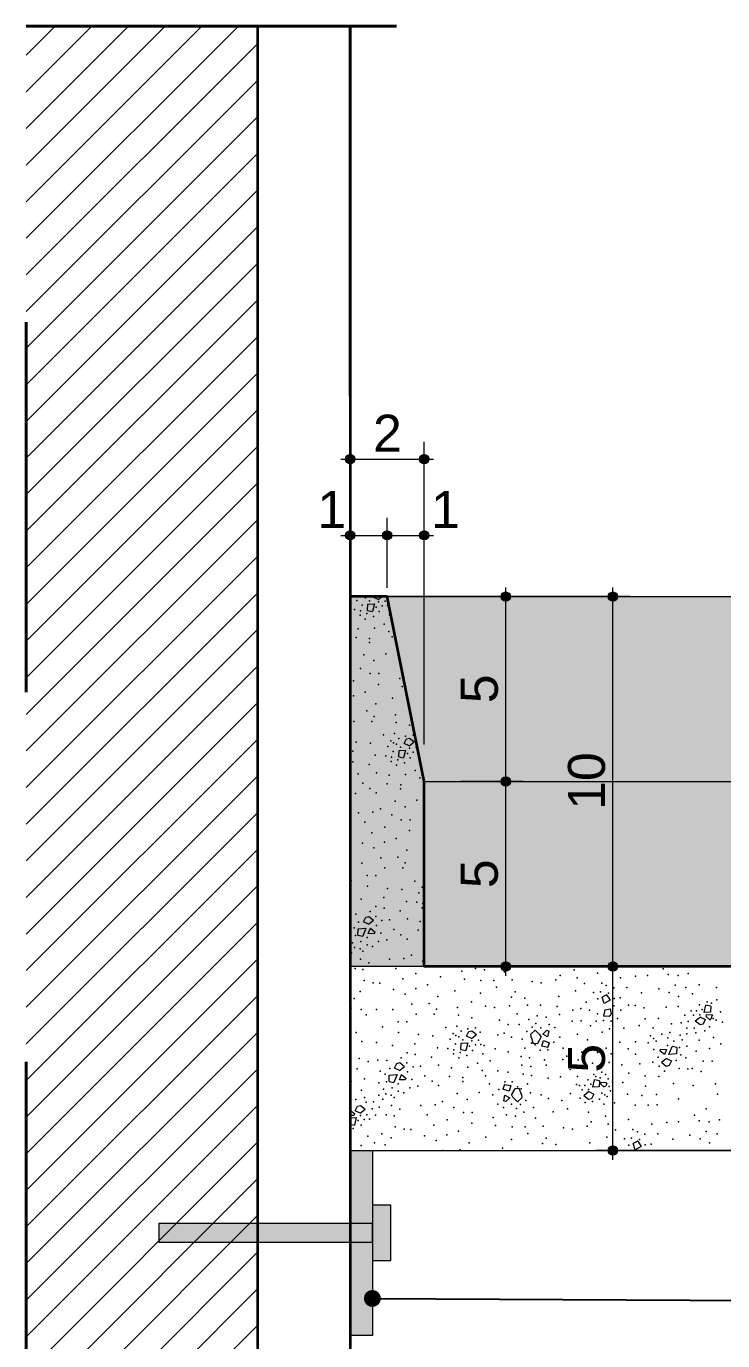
# Model space of a CAD drawing. Header units: metres. Extents: x -1.1 to 45.1, y -1 to 1.8.
# Drawn here: x -1.0659 to -0.8778, y -0.8096 to -0.4542 of the extents above; entities that cross this region are included whole.
import ezdxf

# ---------------------------------------------------------------- set-up
doc = ezdxf.new("R2010")
doc.units = ezdxf.units.M
doc.header["$MEASUREMENT"] = 0
doc.linetypes.add('Double Dashed', pattern=[0.0325, 0.02, -0.005, 0.0025, -0.005])
for name, color, linetype, lineweight, true_color in [('0_Caneta_No__25', 7, 'Continuous', 13, 0x982312), ('ARCOS-LINHAS.ARQ_Caneta_No__18', 7, 'Continuous', 0, 0xdfdfdf), ('ARCOS-LINHAS.ARQ_Caneta_No__24', 7, 'Continuous', 40, 0x851f10), ('LOUCAS-METAIS.ARQ_Caneta_No__97', 7, 'Continuous', 5, 0x6b6b6b)]:
    doc.layers.add(name, color=color, linetype=linetype, lineweight=lineweight, true_color=true_color)
for name, color, linetype, lineweight in [('ARCOS-LINHAS.ARQ_Caneta_No__1', 7, 'Continuous', 35), ('ARCOS-LINHAS.ARQ_Caneta_No__241', 7, 'Continuous', 13), ('ARCOS-LINHAS.ARQ_Caneta_No__6', 7, 'Continuous', 13), ('ARCOS-LINHAS.ARQ_Caneta_No__91', 255, 'Continuous', 0), ('ARCOS-LINHAS.ARQ_Caneta_No__98', 7, 'Continuous', 0), ('LOUCAS-METAIS.ARQ_Caneta_No__1', 7, 'Continuous', 35), ('LOUCAS-METAIS.ARQ_Caneta_No__241', 7, 'Continuous', 13)]:
    doc.layers.add(name, color=color, linetype=linetype, lineweight=lineweight)
doc.styles.add('GENERATED_STYLE_1', font='arial.ttf')
doc.dimstyles.new('GENERATED_STYLE__1', dxfattribs={"dimtxt": 0.01, "dimasz": 0.00475, "dimexe": 0.18, "dimexo": 0.01, "dimgap": 0, "dimtad": 1, "dimtih": 1, "dimtoh": 1, "dimzin": 0, "dimdsep": 46, "dimtxsty": 'GENERATED_STYLE_1', "dimblk": 'ARROWHEAD_11', "dimblk1": 'ARROWHEAD_11', "dimblk2": 'ARROWHEAD_11', "dimcen": 0.09, "dimclrd": 256, "dimclre": 256, "dimclrt": 256, "dimadec": 0, "dimazin": 0, "dimtfac": 1, "dimtdec": 4, "dimtmove": 2, "dimatfit": 3, "dimfxl": 0, "dimtolj": 1, "dimtzin": 0, "dimarcsym": 0})
doc.dimstyles.new('GENERATED_STYLE__10', dxfattribs={"dimtxt": 0.18, "dimasz": 0.00912, "dimexe": 0.18, "dimexo": 0.0625, "dimgap": 0, "dimtad": 0, "dimtih": 1, "dimtoh": 1, "dimdec": 4, "dimzin": 0, "dimdsep": 46, "dimcen": 0.09, "dimadec": 0, "dimazin": 0, "dimtfac": 1, "dimtdec": 4, "dimtmove": 0, "dimatfit": 3, "dimldrblk": 'ARROWHEAD_11', "dimfxl": 0, "dimtolj": 1, "dimtzin": 0, "dimarcsym": 0})
doc.dimstyles.new('GENERATED_STYLE__7', dxfattribs={"dimtxt": 0.01, "dimasz": 0.00475, "dimexe": 0.18, "dimexo": 0.01, "dimgap": 0, "dimtad": 1, "dimzin": 0, "dimdsep": 46, "dimtxsty": 'GENERATED_STYLE_1', "dimblk": 'ARROWHEAD_11', "dimblk1": 'ARROWHEAD_11', "dimblk2": 'ARROWHEAD_11', "dimcen": 0.09, "dimclrd": 256, "dimclre": 256, "dimclrt": 256, "dimadec": 0, "dimazin": 0, "dimtfac": 1, "dimtdec": 4, "dimtmove": 0, "dimatfit": 3, "dimfxl": 0, "dimtolj": 1, "dimtzin": 0, "dimarcsym": 0})
doc.dimstyles.new('GENERATED_STYLE__8', dxfattribs={"dimtxt": 0.01, "dimasz": 0.00475, "dimexe": 0.18, "dimexo": 0.002329, "dimgap": 0, "dimtad": 1, "dimtih": 1, "dimtoh": 1, "dimzin": 0, "dimdsep": 46, "dimtxsty": 'GENERATED_STYLE_1', "dimblk": 'ARROWHEAD_11', "dimblk1": 'ARROWHEAD_11', "dimblk2": 'ARROWHEAD_11', "dimcen": 0.09, "dimclrd": 256, "dimclre": 256, "dimclrt": 256, "dimadec": 0, "dimazin": 0, "dimtfac": 1, "dimtdec": 4, "dimtmove": 0, "dimatfit": 3, "dimfxl": 0, "dimtolj": 1, "dimtzin": 0, "dimarcsym": 0})
doc.dimstyles.new('GENERATED_STYLE__9', dxfattribs={"dimtxt": 0.01, "dimasz": 0.00475, "dimexe": 0.18, "dimexo": 0.01, "dimgap": 0, "dimtad": 1, "dimtih": 1, "dimtoh": 1, "dimzin": 0, "dimdsep": 46, "dimtxsty": 'GENERATED_STYLE_1', "dimblk": 'ARROWHEAD_11', "dimblk1": 'ARROWHEAD_11', "dimblk2": 'ARROWHEAD_11', "dimcen": 0.09, "dimclrd": 256, "dimclre": 256, "dimclrt": 256, "dimadec": 0, "dimazin": 0, "dimtfac": 1, "dimtdec": 4, "dimtmove": 0, "dimatfit": 3, "dimfxl": 0, "dimtolj": 1, "dimtzin": 0, "dimarcsym": 0})

# ---------------------------------------------------------------- blocks, each defined once
blk = doc.blocks.new('*D3')
at = {"layer": '0_Caneta_No__25', "linetype": 'Continuous', "lineweight": 13, "true_color": 0x982312}
for points in [[(-0.96969, -0.59187), (-0.9696, -0.59235), (-0.96933, -0.59275), (-0.96892, -0.59303), (-0.96844, -0.59312), (-0.96796, -0.59303), (-0.96756, -0.59275), (-0.96729, -0.59235), (-0.96719, -0.59187), (-0.96729, -0.59139), (-0.96756, -0.59099), (-0.96796, -0.59072), (-0.96844, -0.59062), (-0.96892, -0.59072), (-0.96933, -0.59099), (-0.9696, -0.59139)], [(-0.95969, -0.59187), (-0.9596, -0.59235), (-0.95933, -0.59275), (-0.95892, -0.59303), (-0.95844, -0.59312), (-0.95796, -0.59303), (-0.95756, -0.59275), (-0.95729, -0.59235), (-0.95719, -0.59187), (-0.95729, -0.59139), (-0.95756, -0.59099), (-0.95796, -0.59072), (-0.95844, -0.59062), (-0.95892, -0.59072), (-0.95933, -0.59099), (-0.9596, -0.59139)]]:
    blk.add_hatch(color=24, dxfattribs=at).paths.add_polyline_path(points)
at = {"layer": '0_Caneta_No__25', "color": 24, "linetype": 'Continuous', "lineweight": 13, "true_color": 0x982312}
for p, q in [((-0.96844, -0.59062), (-0.96844, -0.58718)), ((-0.95844, -0.59062), (-0.95844, -0.58718)), ((-0.97094, -0.59187), (-0.96969, -0.59187)), ((-0.96844, -0.59843), (-0.96844, -0.59312)), ((-0.96719, -0.59187), (-0.95969, -0.59187)), ((-0.95844, -0.64843), (-0.95844, -0.59312)), ((-0.95719, -0.59187), (-0.95594, -0.59187))]:
    blk.add_line(p, q, dxfattribs=at)
for centre in [(-0.96844, -0.59187), (-0.95844, -0.59187)]:
    blk.add_circle(centre, 0.00125, dxfattribs=at)
at = {"layer": '0_Caneta_No__25', "color": 24, "lineweight": 13, "true_color": 0x982312, "insert": (-0.95659, -0.58987), "char_height": 0.01, "attachment_point": 7, "style": 'GENERATED_STYLE_1'}
blk.add_mtext('\\A1;{\\pql;\\fArial|b0|i0|c0|p0;\\W1.000000;1}', dxfattribs=at)
blk = doc.blocks.new('ARROWHEAD_11')
at = {"color": 0, "linetype": 'Continuous', "lineweight": 0}
blk.add_line((0, 0), (-1, 0), dxfattribs=at)
at = {"color": 0, "linetype": 'Continuous', "lineweight": 0, "const_width": 0.25, "flags": 128}
blk.add_lwpolyline([(-0.125, 0, 1), (0.125, 0, 1)], format="xyb", close=True, dxfattribs=at)
blk = doc.blocks.new('*X15')
at = {"layer": 'LOUCAS-METAIS.ARQ_Caneta_No__97', "color": 251, "linetype": 'Continuous', "lineweight": 5, "true_color": 0x6b6b6b}
for p, q in [((-0.97372, -0.61219), (-0.97365, -0.61052)), ((-0.97365, -0.61052), (-0.97191, -0.61041)), ((-0.97191, -0.61041), (-0.97242, -0.61247)), ((-0.97224, -0.60859), (-0.97216, -0.60843)), ((-0.9709, -0.60923), (-0.97224, -0.60859)), ((-0.9709, -0.60923), (-0.96992, -0.60843)), ((-0.97372, -0.61219), (-0.97242, -0.61247)), ((-0.96321, -0.64688), (-0.9624, -0.64667)), ((-0.9624, -0.64667), (-0.96113, -0.64768)), ((-0.96531, -0.65175), (-0.96524, -0.65008)), ((-0.96524, -0.65008), (-0.9635, -0.64997)), ((-0.9635, -0.64997), (-0.96401, -0.65203)), ((-0.96383, -0.64815), (-0.96321, -0.64688)), ((-0.96249, -0.64879), (-0.96383, -0.64815)), ((-0.96249, -0.64879), (-0.96113, -0.64768)), ((-0.96531, -0.65175), (-0.96401, -0.65203)), ((-0.97486, -0.69635), (-0.97425, -0.69508)), ((-0.97353, -0.69699), (-0.97486, -0.69635)), ((-0.97425, -0.69508), (-0.97343, -0.69488)), ((-0.97353, -0.69699), (-0.97217, -0.69588)), ((-0.97343, -0.69488), (-0.97217, -0.69588)), ((-0.97634, -0.69995), (-0.97628, -0.69828)), ((-0.97634, -0.69995), (-0.97505, -0.70023)), ((-0.97628, -0.69828), (-0.97419, -0.6981)), ((-0.97419, -0.6981), (-0.97505, -0.70023)), ((-0.97354, -0.69948), (-0.97297, -0.69808)), ((-0.97195, -0.69956), (-0.97354, -0.69948)), ((-0.97297, -0.69808), (-0.97181, -0.69903)), ((-0.97181, -0.69903), (-0.97195, -0.69956)), ((-0.90917, -0.71613), (-0.91037, -0.71668)), ((-0.90983, -0.71847), (-0.91037, -0.71668)), ((-0.90821, -0.7175), (-0.90983, -0.71847)), ((-0.90917, -0.71613), (-0.90821, -0.7175)), ((-0.90963, -0.72019), (-0.91004, -0.7219)), ((-0.90963, -0.72019), (-0.90818, -0.71989)), ((-0.9079, -0.72127), (-0.90843, -0.72193)), ((-0.90818, -0.71989), (-0.9079, -0.72127)), ((-0.88282, -0.72091), (-0.88231, -0.71885)), ((-0.88107, -0.7208), (-0.88282, -0.72091)), ((-0.88101, -0.71913), (-0.88231, -0.71885)), ((-0.88101, -0.71913), (-0.88107, -0.7208)), ((-0.90843, -0.72193), (-0.91004, -0.7219)), ((-0.88383, -0.72209), (-0.88519, -0.7232)), ((-0.88392, -0.7242), (-0.88519, -0.7232)), ((-0.88311, -0.724), (-0.88392, -0.7242)), ((-0.88383, -0.72209), (-0.88249, -0.72273)), ((-0.88249, -0.72273), (-0.88311, -0.724)), ((-0.8823, -0.72197), (-0.88217, -0.72144)), ((-0.88114, -0.72292), (-0.8823, -0.72197)), ((-0.88217, -0.72144), (-0.88058, -0.72151)), ((-0.88058, -0.72151), (-0.88114, -0.72292)), ((-0.94701, -0.72726), (-0.9464, -0.72599)), ((-0.94568, -0.7279), (-0.94701, -0.72726)), ((-0.9464, -0.72599), (-0.94558, -0.72579)), ((-0.94568, -0.7279), (-0.94432, -0.72679)), ((-0.94558, -0.72579), (-0.94432, -0.72679)), ((-0.92965, -0.72672), (-0.92848, -0.7256)), ((-0.92955, -0.72756), (-0.92965, -0.72672)), ((-0.92955, -0.72756), (-0.92896, -0.72923)), ((-0.92848, -0.7256), (-0.92727, -0.72686)), ((-0.92776, -0.72916), (-0.92684, -0.72757)), ((-0.92727, -0.72686), (-0.92684, -0.72757)), ((-0.92665, -0.73), (-0.92624, -0.72847)), ((-0.92641, -0.7267), (-0.92531, -0.72568)), ((-0.9251, -0.72745), (-0.92641, -0.7267)), ((-0.92624, -0.72847), (-0.92456, -0.72904)), ((-0.92531, -0.72568), (-0.92481, -0.72588)), ((-0.92481, -0.72588), (-0.9251, -0.72745)), ((-0.9485, -0.73086), (-0.94843, -0.72919)), ((-0.9485, -0.73086), (-0.9472, -0.73114)), ((-0.94843, -0.72919), (-0.94669, -0.72908)), ((-0.94669, -0.72908), (-0.9472, -0.73114)), ((-0.92896, -0.72923), (-0.92776, -0.72916)), ((-0.92501, -0.73029), (-0.92665, -0.73)), ((-0.92501, -0.73029), (-0.92456, -0.72904)), ((-0.89472, -0.73128), (-0.89459, -0.73075)), ((-0.89356, -0.73223), (-0.89472, -0.73128)), ((-0.89459, -0.73075), (-0.893, -0.73083)), ((-0.893, -0.73083), (-0.89356, -0.73223)), ((-0.89235, -0.73221), (-0.89149, -0.73008)), ((-0.89026, -0.73203), (-0.89235, -0.73221)), ((-0.89019, -0.73036), (-0.89149, -0.73008)), ((-0.89019, -0.73036), (-0.89026, -0.73203)), ((-0.96646, -0.73591), (-0.96584, -0.73464)), ((-0.96584, -0.73464), (-0.96502, -0.73443)), ((-0.96512, -0.73655), (-0.96376, -0.73543)), ((-0.96502, -0.73443), (-0.96376, -0.73543)), ((-0.89301, -0.73332), (-0.89437, -0.73443)), ((-0.8931, -0.73543), (-0.89437, -0.73443)), ((-0.89229, -0.73523), (-0.8931, -0.73543)), ((-0.89301, -0.73332), (-0.89167, -0.73396)), ((-0.89167, -0.73396), (-0.89229, -0.73523)), ((-0.96794, -0.7395), (-0.96787, -0.73784)), ((-0.96787, -0.73784), (-0.96578, -0.73765)), ((-0.96578, -0.73765), (-0.96664, -0.73979)), ((-0.96512, -0.73655), (-0.96646, -0.73591)), ((-0.96513, -0.73904), (-0.96456, -0.73763)), ((-0.96354, -0.73911), (-0.96513, -0.73904)), ((-0.96456, -0.73763), (-0.9634, -0.73859)), ((-0.9634, -0.73859), (-0.96354, -0.73911)), ((-0.91291, -0.74109), (-0.9124, -0.73903)), ((-0.9111, -0.73932), (-0.9124, -0.73903)), ((-0.96794, -0.7395), (-0.96664, -0.73979)), ((-0.93671, -0.74034), (-0.93717, -0.74159)), ((-0.93548, -0.74216), (-0.93717, -0.74159)), ((-0.93671, -0.74034), (-0.93507, -0.74063)), ((-0.93507, -0.74063), (-0.93548, -0.74216)), ((-0.93397, -0.74147), (-0.93489, -0.74306)), ((-0.93277, -0.7414), (-0.93397, -0.74147)), ((-0.93217, -0.74307), (-0.93277, -0.7414)), ((-0.91392, -0.74227), (-0.91528, -0.74339)), ((-0.91392, -0.74227), (-0.91259, -0.74291)), ((-0.91117, -0.74098), (-0.91291, -0.74109)), ((-0.9111, -0.73932), (-0.91117, -0.74098)), ((-0.91073, -0.74025), (-0.9106, -0.73973)), ((-0.90992, -0.74092), (-0.91073, -0.74025)), ((-0.9106, -0.73973), (-0.90934, -0.73978)), ((-0.90992, -0.74092), (-0.90938, -0.74071)), ((-0.90913, -0.7401), (-0.90938, -0.74071)), ((-0.90913, -0.7401), (-0.90934, -0.73978)), ((-0.97711, -0.74745), (-0.97649, -0.74618)), ((-0.97649, -0.74618), (-0.97568, -0.74597)), ((-0.97568, -0.74597), (-0.97441, -0.74697)), ((-0.93692, -0.74475), (-0.93663, -0.74318)), ((-0.93641, -0.74495), (-0.93692, -0.74475)), ((-0.93663, -0.74318), (-0.93531, -0.74393)), ((-0.93531, -0.74393), (-0.93641, -0.74495)), ((-0.93446, -0.74377), (-0.93489, -0.74306)), ((-0.93324, -0.74503), (-0.93446, -0.74377)), ((-0.93208, -0.74391), (-0.93324, -0.74503)), ((-0.93217, -0.74307), (-0.93208, -0.74391)), ((-0.91402, -0.74439), (-0.91528, -0.74339)), ((-0.9132, -0.74419), (-0.91402, -0.74439)), ((-0.91259, -0.74291), (-0.9132, -0.74419)), ((-0.97844, -0.74727), (-0.9773, -0.74821)), ((-0.97743, -0.74874), (-0.97844, -0.74869)), ((-0.97844, -0.74937), (-0.97679, -0.74927)), ((-0.9773, -0.74821), (-0.97743, -0.74874)), ((-0.97679, -0.74927), (-0.97729, -0.75133)), ((-0.97577, -0.74809), (-0.97711, -0.74745)), ((-0.97577, -0.74809), (-0.97441, -0.74697)), ((-0.97844, -0.75108), (-0.97729, -0.75133)), ((-0.90076, -0.75568), (-0.90197, -0.75624)), ((-0.90142, -0.75802), (-0.90197, -0.75624)), ((-0.90076, -0.75568), (-0.89981, -0.75705)), ((-0.89981, -0.75705), (-0.90142, -0.75802))]:
    blk.add_line(p, q, dxfattribs=at)
for p in [(-0.97668, -0.60944), (-0.9752, -0.61071), (-0.97434, -0.6088), (-0.97323, -0.60958), (-0.97079, -0.60983), (-0.96983, -0.61093), (-0.96903, -0.6097), (-0.96838, -0.61086), (-0.97724, -0.61194), (-0.97578, -0.61341), (-0.97566, -0.61227), (-0.97435, -0.61449), (-0.97393, -0.61302), (-0.97217, -0.61384), (-0.97138, -0.61126), (-0.97063, -0.61248), (-0.96785, -0.61335), (-0.97631, -0.61714), (-0.97187, -0.61697), (-0.96925, -0.61592), (-0.96803, -0.61785), (-0.97686, -0.61949), (-0.97322, -0.62084), (-0.9732, -0.61979), (-0.96706, -0.61933), (-0.96603, -0.62149), (-0.97474, -0.62413), (-0.96882, -0.62387), (-0.97561, -0.62791), (-0.97202, -0.62572), (-0.9775, -0.6312), (-0.97308, -0.62925), (-0.97081, -0.63215), (-0.97066, -0.62923), (-0.96504, -0.63058), (-0.97754, -0.63526), (-0.9744, -0.63431), (-0.96701, -0.63587), (-0.96439, -0.63274), (-0.97395, -0.63934), (-0.97155, -0.63744), (-0.96247, -0.63886), (-0.97746, -0.64221), (-0.97257, -0.64221), (-0.97197, -0.64088), (-0.96623, -0.64039), (-0.96597, -0.64244), (-0.9694, -0.64577), (-0.96648, -0.64544), (-0.96348, -0.64613), (-0.96239, -0.64322), (-0.96143, -0.64586), (-0.97775, -0.65025), (-0.97678, -0.64774), (-0.97292, -0.64808), (-0.96827, -0.649), (-0.96742, -0.64746), (-0.96679, -0.65027), (-0.96674, -0.64796), (-0.96593, -0.64836), (-0.96529, -0.64676), (-0.96483, -0.64913), (-0.96238, -0.64939), (-0.96062, -0.64926), (-0.97771, -0.65311), (-0.97329, -0.65382), (-0.97166, -0.65131), (-0.96884, -0.65149), (-0.96738, -0.65297), (-0.96725, -0.65183), (-0.96552, -0.65257), (-0.96377, -0.65339), (-0.96297, -0.65081), (-0.96222, -0.65204), (-0.96142, -0.65048), (-0.97826, -0.65642), (-0.97627, -0.65631), (-0.97136, -0.65603), (-0.96791, -0.65669), (-0.96594, -0.65404), (-0.96346, -0.65652), (-0.96084, -0.65548), (-0.97505, -0.6589), (-0.97312, -0.66035), (-0.96845, -0.65904), (-0.96481, -0.66039), (-0.96479, -0.65934), (-0.95962, -0.65741), (-0.95865, -0.65889), (-0.97698, -0.66167), (-0.97142, -0.66149), (-0.96633, -0.66369), (-0.96041, -0.66342), (-0.97619, -0.66686), (-0.97231, -0.66671), (-0.97029, -0.66579), (-0.96721, -0.66746), (-0.96362, -0.66527), (-0.97448, -0.66945), (-0.96909, -0.67076), (-0.96467, -0.6688), (-0.96225, -0.66879), (-0.97514, -0.67508), (-0.97262, -0.67226), (-0.96914, -0.67481), (-0.96599, -0.67387), (-0.9624, -0.6717), (-0.97201, -0.67632), (-0.96315, -0.67699), (-0.9586, -0.67542), (-0.97531, -0.68051), (-0.97018, -0.67906), (-0.96905, -0.68177), (-0.96554, -0.6789), (-0.96417, -0.68177), (-0.96357, -0.68044), (-0.97815, -0.68516), (-0.97388, -0.68385), (-0.9715, -0.68384), (-0.96099, -0.68532), (-0.97376, -0.68667), (-0.96837, -0.6873), (-0.96451, -0.68764), (-0.95986, -0.68856), (-0.95901, -0.68701), (-0.97543, -0.69021), (-0.97147, -0.69218), (-0.96934, -0.68981), (-0.9693, -0.69267), (-0.96325, -0.69087), (-0.96043, -0.69105), (-0.95897, -0.69253), (-0.95884, -0.69138), (-0.97695, -0.69432), (-0.97617, -0.69643), (-0.97305, -0.69357), (-0.97153, -0.69495), (-0.96985, -0.69598), (-0.96786, -0.69586), (-0.96489, -0.69338), (-0.96295, -0.69558), (-0.9595, -0.69625), (-0.97739, -0.69798), (-0.97703, -0.70002), (-0.97135, -0.69735), (-0.97017, -0.69945), (-0.96665, -0.69846), (-0.96471, -0.69991), (-0.96004, -0.6986), (-0.97782, -0.70205), (-0.97723, -0.70331), (-0.97555, -0.70165), (-0.97389, -0.7026), (-0.97383, -0.70056), (-0.97237, -0.70303), (-0.97076, -0.7017), (-0.96858, -0.70123), (-0.96301, -0.70105), (-0.97807, -0.70477), (-0.97576, -0.70364), (-0.97565, -0.70649), (-0.975, -0.70433), (-0.96778, -0.70641), (-0.9639, -0.70626), (-0.96188, -0.70534), (-0.9588, -0.70702), (-0.97713, -0.709), (-0.975, -0.70922), (-0.97342, -0.70748), (-0.96607, -0.70901), (-0.96068, -0.71031), (-0.94823, -0.7097), (-0.94461, -0.70894), (-0.94217, -0.70932), (-0.93677, -0.70987), (-0.91791, -0.70929), (-0.91163, -0.7102), (-0.89384, -0.7091), (-0.89255, -0.7106), (-0.88709, -0.71036), (-0.97825, -0.71407), (-0.97467, -0.71221), (-0.97227, -0.71286), (-0.97047, -0.71293), (-0.96421, -0.71181), (-0.95759, -0.71343), (-0.954, -0.71126), (-0.94758, -0.71185), (-0.9431, -0.71219), (-0.93961, -0.71218), (-0.93889, -0.71406), (-0.93469, -0.71203), (-0.92925, -0.71249), (-0.92681, -0.71286), (-0.92285, -0.71202), (-0.92171, -0.71088), (-0.91711, -0.71153), (-0.91513, -0.71307), (-0.91049, -0.71291), (-0.90926, -0.71356), (-0.90723, -0.71416), (-0.90537, -0.71146), (-0.9037, -0.71411), (-0.90133, -0.71108), (-0.89813, -0.71087), (-0.89065, -0.7135), (-0.88986, -0.71089), (-0.88773, -0.71412), (-0.88417, -0.71336), (-0.87944, -0.71407), (-0.97736, -0.71712), (-0.97575, -0.71519), (-0.96673, -0.71463), (-0.9636, -0.71587), (-0.96073, -0.71437), (-0.95474, -0.71655), (-0.95019, -0.71498), (-0.94326, -0.71564), (-0.93488, -0.71673), (-0.93386, -0.71525), (-0.93124, -0.71701), (-0.92208, -0.71655), (-0.91753, -0.71498), (-0.91273, -0.7155), (-0.91154, -0.71716), (-0.91083, -0.71525), (-0.90866, -0.71565), (-0.90715, -0.71707), (-0.90553, -0.71689), (-0.8997, -0.71553), (-0.89504, -0.71443), (-0.89226, -0.71543), (-0.88975, -0.71655), (-0.88593, -0.71583), (-0.87936, -0.71743), (-0.97815, -0.71974), (-0.97546, -0.72002), (-0.97135, -0.72006), (-0.9669, -0.72007), (-0.96177, -0.71861), (-0.96064, -0.72132), (-0.95713, -0.71846), (-0.95576, -0.72132), (-0.95516, -0.72), (-0.94942, -0.71951), (-0.94566, -0.71798), (-0.94192, -0.71912), (-0.93949, -0.7195), (-0.93544, -0.71904), (-0.93336, -0.7212), (-0.93052, -0.71889), (-0.92703, -0.71888), (-0.92256, -0.71922), (-0.91827, -0.72027), (-0.91613, -0.7198), (-0.91468, -0.7181), (-0.91379, -0.72025), (-0.91158, -0.72121), (-0.90718, -0.71904), (-0.90529, -0.72025), (-0.90327, -0.71891), (-0.90146, -0.71898), (-0.89906, -0.71963), (-0.89306, -0.71942), (-0.88984, -0.71925), (-0.88635, -0.72046), (-0.8849, -0.72039), (-0.8841, -0.71884), (-0.88335, -0.72006), (-0.882, -0.71799), (-0.8808, -0.7183), (-0.87842, -0.72072), (-0.97416, -0.72152), (-0.96974, -0.72471), (-0.96547, -0.72341), (-0.96309, -0.72339), (-0.95259, -0.72488), (-0.94966, -0.72455), (-0.94915, -0.72155), (-0.94558, -0.72233), (-0.9381, -0.72294), (-0.93574, -0.72414), (-0.93282, -0.72409), (-0.93018, -0.7228), (-0.92931, -0.72485), (-0.92825, -0.72385), (-0.92796, -0.72176), (-0.92553, -0.72213), (-0.92467, -0.72411), (-0.92191, -0.72138), (-0.91842, -0.72318), (-0.916, -0.72316), (-0.91347, -0.7245), (-0.91195, -0.72321), (-0.90999, -0.72301), (-0.90795, -0.7232), (-0.9062, -0.72252), (-0.90032, -0.72436), (-0.89874, -0.72262), (-0.89514, -0.72252), (-0.89159, -0.7239), (-0.88898, -0.7237), (-0.88802, -0.72155), (-0.88712, -0.7233), (-0.8857, -0.72162), (-0.88394, -0.72149), (-0.88136, -0.72478), (-0.88039, -0.72252), (-0.87958, -0.72292), (-0.87782, -0.72346), (-0.97686, -0.72632), (-0.96535, -0.72623), (-0.95996, -0.72685), (-0.95611, -0.72719), (-0.95145, -0.72811), (-0.9506, -0.72657), (-0.94993, -0.72708), (-0.94911, -0.72747), (-0.94848, -0.72587), (-0.94801, -0.72824), (-0.94666, -0.72524), (-0.94461, -0.72497), (-0.94381, -0.72837), (-0.9433, -0.72615), (-0.93855, -0.72693), (-0.93686, -0.72649), (-0.93486, -0.72753), (-0.93198, -0.72805), (-0.93071, -0.726), (-0.92691, -0.72499), (-0.92314, -0.72495), (-0.92179, -0.72751), (-0.91706, -0.7267), (-0.91434, -0.72828), (-0.91039, -0.72618), (-0.90836, -0.72526), (-0.90449, -0.72511), (-0.89726, -0.72719), (-0.89662, -0.72504), (-0.8965, -0.72789), (-0.8942, -0.72675), (-0.89265, -0.72771), (-0.89212, -0.72624), (-0.88931, -0.727), (-0.88872, -0.72825), (-0.88747, -0.72665), (-0.88744, -0.72514), (-0.8855, -0.72508), (-0.88506, -0.72634), (-0.88418, -0.72831), (-0.88265, -0.72583), (-0.88026, -0.7276), (-0.97526, -0.72869), (-0.97136, -0.72901), (-0.96702, -0.72977), (-0.96307, -0.73174), (-0.96093, -0.72936), (-0.95484, -0.73043), (-0.95202, -0.73061), (-0.95043, -0.73094), (-0.94997, -0.72938), (-0.9487, -0.73169), (-0.94616, -0.72993), (-0.94556, -0.7285), (-0.94541, -0.73115), (-0.9446, -0.7296), (-0.94315, -0.72953), (-0.94263, -0.73202), (-0.94228, -0.72983), (-0.93923, -0.73073), (-0.9358, -0.73146), (-0.93122, -0.73049), (-0.92948, -0.72914), (-0.92848, -0.72965), (-0.9271, -0.73106), (-0.92503, -0.73098), (-0.92344, -0.72891), (-0.92092, -0.73047), (-0.91586, -0.73157), (-0.91162, -0.73172), (-0.90925, -0.73048), (-0.90797, -0.73202), (-0.90558, -0.72893), (-0.9033, -0.73072), (-0.90137, -0.7288), (-0.89796, -0.72908), (-0.89636, -0.73085), (-0.89578, -0.72861), (-0.8927, -0.72975), (-0.89098, -0.72866), (-0.8895, -0.73029), (-0.88746, -0.72996), (-0.885, -0.73135), (-0.88139, -0.73064), (-0.87833, -0.72937), (-0.97602, -0.73332), (-0.97358, -0.73413), (-0.97096, -0.73372), (-0.96854, -0.73387), (-0.96464, -0.73313), (-0.96313, -0.73451), (-0.96145, -0.73553), (-0.9609, -0.73222), (-0.95945, -0.73542), (-0.95648, -0.73293), (-0.95454, -0.73514), (-0.95056, -0.73208), (-0.94912, -0.73316), (-0.94695, -0.73251), (-0.94403, -0.73459), (-0.94059, -0.73394), (-0.93228, -0.73274), (-0.9321, -0.73514), (-0.93002, -0.73308), (-0.92962, -0.73549), (-0.92592, -0.73366), (-0.92549, -0.73513), (-0.92103, -0.73358), (-0.91989, -0.73263), (-0.9168, -0.73365), (-0.91295, -0.73454), (-0.90851, -0.73437), (-0.90506, -0.73504), (-0.90136, -0.73216), (-0.90015, -0.73476), (-0.89668, -0.73433), (-0.89519, -0.73296), (-0.895, -0.73536), (-0.89036, -0.73388), (-0.88915, -0.73233), (-0.88775, -0.73316), (-0.88303, -0.73405), (-0.88067, -0.73406), (-0.97657, -0.73613), (-0.9746, -0.73883), (-0.97037, -0.7367), (-0.96898, -0.73754), (-0.96777, -0.73598), (-0.96294, -0.73691), (-0.96176, -0.73901), (-0.95824, -0.73802), (-0.95163, -0.73816), (-0.95109, -0.73581), (-0.94798, -0.73846), (-0.94665, -0.73563), (-0.9428, -0.73652), (-0.94184, -0.738), (-0.93857, -0.7366), (-0.93581, -0.73696), (-0.9317, -0.73755), (-0.92944, -0.73788), (-0.92493, -0.73861), (-0.92166, -0.73826), (-0.91901, -0.73624), (-0.91698, -0.73816), (-0.91557, -0.73559), (-0.91419, -0.73903), (-0.91265, -0.73767), (-0.9121, -0.73818), (-0.9109, -0.73849), (-0.91048, -0.73702), (-0.90946, -0.73762), (-0.90873, -0.73876), (-0.90312, -0.73724), (-0.8987, -0.73796), (-0.89506, -0.73813), (-0.89349, -0.73674), (-0.88959, -0.73599), (-0.88717, -0.73614), (-0.88602, -0.73604), (-0.88358, -0.73686), (-0.97821, -0.73953), (-0.97542, -0.74187), (-0.97066, -0.7399), (-0.96941, -0.74161), (-0.96863, -0.73958), (-0.96714, -0.74121), (-0.96548, -0.74215), (-0.96543, -0.74011), (-0.96396, -0.74259), (-0.96235, -0.74126), (-0.96017, -0.74078), (-0.9563, -0.73946), (-0.9546, -0.7406), (-0.94799, -0.73951), (-0.9436, -0.74254), (-0.9408, -0.74016), (-0.93829, -0.74171), (-0.93669, -0.73965), (-0.93463, -0.73957), (-0.93325, -0.74098), (-0.93225, -0.74149), (-0.9305, -0.74014), (-0.92974, -0.74258), (-0.91732, -0.74034), (-0.91645, -0.74064), (-0.91579, -0.7418), (-0.915, -0.74058), (-0.91404, -0.74167), (-0.91344, -0.74025), (-0.90851, -0.74091), (-0.90815, -0.74206), (-0.90758, -0.73957), (-0.90476, -0.73975), (-0.89867, -0.74081), (-0.8911, -0.7401), (-0.88574, -0.74058), (-0.87977, -0.74013), (-0.97824, -0.7454), (-0.97695, -0.74435), (-0.97454, -0.74384), (-0.9741, -0.74509), (-0.97216, -0.74504), (-0.97066, -0.74322), (-0.96966, -0.74433), (-0.96882, -0.74286), (-0.96736, -0.74319), (-0.96724, -0.74604), (-0.9666, -0.74389), (-0.95937, -0.74597), (-0.95549, -0.74582), (-0.95347, -0.7449), (-0.94952, -0.7428), (-0.9468, -0.74439), (-0.93994, -0.74312), (-0.93858, -0.74567), (-0.93481, -0.74564), (-0.93241, -0.74578), (-0.93101, -0.74463), (-0.92687, -0.7431), (-0.92486, -0.74414), (-0.92124, -0.74467), (-0.91891, -0.74279), (-0.9163, -0.74402), (-0.91499, -0.74521), (-0.91294, -0.74493), (-0.91112, -0.7443), (-0.91049, -0.74271), (-0.90994, -0.74563), (-0.90967, -0.7431), (-0.909, -0.74361), (-0.90701, -0.7453), (-0.90349, -0.74299), (-0.90146, -0.74594), (-0.89964, -0.74332), (-0.89791, -0.74588), (-0.89565, -0.74304), (-0.89553, -0.74586), (-0.88978, -0.74424), (-0.87918, -0.74291), (-0.97566, -0.74869), (-0.9747, -0.74978), (-0.9739, -0.74856), (-0.97325, -0.74972), (-0.97248, -0.74687), (-0.97158, -0.74863), (-0.97062, -0.74648), (-0.96872, -0.74856), (-0.9666, -0.74878), (-0.96501, -0.74704), (-0.95766, -0.74857), (-0.95039, -0.74658), (-0.94785, -0.74792), (-0.94544, -0.7479), (-0.93982, -0.74925), (-0.93705, -0.74652), (-0.9362, -0.7485), (-0.93376, -0.74887), (-0.93348, -0.74678), (-0.93155, -0.74783), (-0.9289, -0.74654), (-0.92837, -0.74943), (-0.92362, -0.74769), (-0.91974, -0.74691), (-0.91402, -0.74784), (-0.9095, -0.74885), (-0.90322, -0.74976), (-0.88544, -0.74866), (-0.88225, -0.74689), (-0.9776, -0.75219), (-0.97625, -0.75011), (-0.9755, -0.75133), (-0.96627, -0.75177), (-0.96387, -0.75242), (-0.96206, -0.75248), (-0.95581, -0.75137), (-0.95227, -0.74987), (-0.94918, -0.75298), (-0.94559, -0.75082), (-0.93917, -0.7514), (-0.93469, -0.75175), (-0.9312, -0.75174), (-0.92628, -0.75159), (-0.92084, -0.75204), (-0.9184, -0.75242), (-0.91444, -0.75158), (-0.9133, -0.75044), (-0.9087, -0.75109), (-0.90673, -0.75263), (-0.90208, -0.75247), (-0.90085, -0.75311), (-0.89696, -0.75102), (-0.89293, -0.75064), (-0.88972, -0.75043), (-0.88414, -0.75016), (-0.88224, -0.75306), (-0.88145, -0.75044), (-0.87869, -0.74991), (-0.97543, -0.75682), (-0.97367, -0.75434), (-0.97187, -0.75606), (-0.96985, -0.75363), (-0.96895, -0.75668), (-0.96734, -0.75475), (-0.95833, -0.75419), (-0.9552, -0.75543), (-0.95232, -0.75393), (-0.94633, -0.7561), (-0.94178, -0.75453), (-0.93485, -0.75519), (-0.93048, -0.75361), (-0.92647, -0.75629), (-0.92545, -0.75481), (-0.92284, -0.75657), (-0.91367, -0.7561), (-0.90912, -0.75453), (-0.90432, -0.75505), (-0.90313, -0.75671), (-0.90242, -0.7548), (-0.90025, -0.75521), (-0.89883, -0.75372), (-0.89874, -0.75662), (-0.89712, -0.75645), (-0.89529, -0.75367), (-0.8913, -0.75508), (-0.88663, -0.75399), (-0.88385, -0.75499), (-0.88135, -0.75611), (-0.87932, -0.75367), (-0.95337, -0.75817), (-0.94872, -0.75801), (-0.93725, -0.75753), (-0.90627, -0.75766)]:
    blk.add_point(p, dxfattribs=at)
blk = doc.blocks.new('*D17')
at = {"layer": '0_Caneta_No__25', "linetype": 'Continuous', "lineweight": 13, "true_color": 0x982312}
for points in [[(-0.93766, -0.65843), (-0.93756, -0.65891), (-0.93729, -0.65931), (-0.93688, -0.65958), (-0.93641, -0.65968), (-0.93593, -0.65958), (-0.93552, -0.65931), (-0.93525, -0.65891), (-0.93516, -0.65843), (-0.93525, -0.65795), (-0.93552, -0.65755), (-0.93593, -0.65728), (-0.93641, -0.65718), (-0.93688, -0.65728), (-0.93729, -0.65755), (-0.93756, -0.65795)], [(-0.93766, -0.70843), (-0.93756, -0.70891), (-0.93729, -0.70931), (-0.93688, -0.70958), (-0.93641, -0.70968), (-0.93593, -0.70958), (-0.93552, -0.70931), (-0.93525, -0.70891), (-0.93516, -0.70843), (-0.93525, -0.70795), (-0.93552, -0.70755), (-0.93593, -0.70728), (-0.93641, -0.70718), (-0.93688, -0.70728), (-0.93729, -0.70755), (-0.93756, -0.70795)]]:
    blk.add_hatch(color=24, dxfattribs=at).paths.add_polyline_path(points)
at = {"layer": '0_Caneta_No__25', "color": 24, "linetype": 'Continuous', "lineweight": 13, "true_color": 0x982312}
for p, q in [((-0.93766, -0.65843), (-0.94844, -0.65843)), ((-0.93641, -0.70718), (-0.93641, -0.65968)), ((-0.93172, -0.65843), (-0.93516, -0.65843)), ((-0.93766, -0.70843), (-0.94844, -0.70843)), ((-0.93641, -0.71093), (-0.93641, -0.70968)), ((-0.93172, -0.70843), (-0.93516, -0.70843))]:
    blk.add_line(p, q, dxfattribs=at)
for centre in [(-0.93641, -0.65843), (-0.93641, -0.70843)]:
    blk.add_circle(centre, 0.00125, dxfattribs=at)
at = {"layer": '0_Caneta_No__25', "color": 24, "lineweight": 13, "true_color": 0x982312, "insert": (-0.93841, -0.68724), "char_height": 0.01, "attachment_point": 7, "rotation": 90, "style": 'GENERATED_STYLE_1'}
blk.add_mtext('\\A1;{\\pql;\\fArial|b0|i0|c0|p0;\\W1.000000;5}', dxfattribs=at)
blk = doc.blocks.new('*D18')
at = {"layer": '0_Caneta_No__25', "linetype": 'Continuous', "lineweight": 13, "true_color": 0x982312}
for points in [[(-0.93766, -0.60843), (-0.93756, -0.60891), (-0.93729, -0.60931), (-0.93688, -0.60958), (-0.93641, -0.60968), (-0.93593, -0.60958), (-0.93552, -0.60931), (-0.93525, -0.60891), (-0.93516, -0.60843), (-0.93525, -0.60795), (-0.93552, -0.60755), (-0.93593, -0.60728), (-0.93641, -0.60718), (-0.93688, -0.60728), (-0.93729, -0.60755), (-0.93756, -0.60795)], [(-0.93766, -0.65843), (-0.93756, -0.65891), (-0.93729, -0.65931), (-0.93688, -0.65958), (-0.93641, -0.65968), (-0.93593, -0.65958), (-0.93552, -0.65931), (-0.93525, -0.65891), (-0.93516, -0.65843), (-0.93525, -0.65795), (-0.93552, -0.65755), (-0.93593, -0.65728), (-0.93641, -0.65718), (-0.93688, -0.65728), (-0.93729, -0.65755), (-0.93756, -0.65795)]]:
    blk.add_hatch(color=24, dxfattribs=at).paths.add_polyline_path(points)
at = {"layer": '0_Caneta_No__25', "color": 24, "linetype": 'Continuous', "lineweight": 13, "true_color": 0x982312}
for p, q in [((-0.93641, -0.60718), (-0.93641, -0.60593)), ((-0.93766, -0.60843), (-0.96844, -0.60843)), ((-0.93641, -0.65718), (-0.93641, -0.60968)), ((-0.93172, -0.60843), (-0.93516, -0.60843)), ((-0.93766, -0.65843), (-0.94844, -0.65843)), ((-0.93172, -0.65843), (-0.93516, -0.65843))]:
    blk.add_line(p, q, dxfattribs=at)
for centre in [(-0.93641, -0.60843), (-0.93641, -0.65843)]:
    blk.add_circle(centre, 0.00125, dxfattribs=at)
at = {"layer": '0_Caneta_No__25', "color": 24, "lineweight": 13, "true_color": 0x982312, "insert": (-0.93841, -0.63724), "char_height": 0.01, "attachment_point": 7, "rotation": 90, "style": 'GENERATED_STYLE_1'}
blk.add_mtext('\\A1;{\\pql;\\fArial|b0|i0|c0|p0;\\W1.000000;5}', dxfattribs=at)
blk = doc.blocks.new('*D19')
at = {"layer": '0_Caneta_No__25', "linetype": 'Continuous', "lineweight": 13, "true_color": 0x982312}
for points in [[(-0.97969, -0.59187), (-0.9796, -0.59235), (-0.97933, -0.59275), (-0.97892, -0.59303), (-0.97844, -0.59312), (-0.97796, -0.59303), (-0.97756, -0.59275), (-0.97729, -0.59235), (-0.97719, -0.59187), (-0.97729, -0.59139), (-0.97756, -0.59099), (-0.97796, -0.59072), (-0.97844, -0.59062), (-0.97892, -0.59072), (-0.97933, -0.59099), (-0.9796, -0.59139)], [(-0.96969, -0.59187), (-0.9696, -0.59235), (-0.96933, -0.59275), (-0.96892, -0.59303), (-0.96844, -0.59312), (-0.96796, -0.59303), (-0.96756, -0.59275), (-0.96729, -0.59235), (-0.96719, -0.59187), (-0.96729, -0.59139), (-0.96756, -0.59099), (-0.96796, -0.59072), (-0.96844, -0.59062), (-0.96892, -0.59072), (-0.96933, -0.59099), (-0.9696, -0.59139)]]:
    blk.add_hatch(color=24, dxfattribs=at).paths.add_polyline_path(points)
at = {"layer": '0_Caneta_No__25', "color": 24, "linetype": 'Continuous', "lineweight": 13, "true_color": 0x982312}
for p, q in [((-0.97844, -0.59062), (-0.97844, -0.58718)), ((-0.96844, -0.59062), (-0.96844, -0.58718)), ((-0.98094, -0.59187), (-0.97969, -0.59187)), ((-0.97844, -0.60357), (-0.97844, -0.59312)), ((-0.97719, -0.59187), (-0.96969, -0.59187)), ((-0.96844, -0.6061), (-0.96844, -0.59312)), ((-0.96719, -0.59187), (-0.96594, -0.59187))]:
    blk.add_line(p, q, dxfattribs=at)
for centre in [(-0.97844, -0.59187), (-0.96844, -0.59187)]:
    blk.add_circle(centre, 0.00125, dxfattribs=at)
at = {"layer": '0_Caneta_No__25', "color": 24, "lineweight": 13, "true_color": 0x982312, "insert": (-0.98732, -0.58987), "char_height": 0.01, "attachment_point": 7, "style": 'GENERATED_STYLE_1'}
blk.add_mtext('\\A1;{\\pql;\\fArial|b0|i0|c0|p0;\\W1.000000;1}', dxfattribs=at)
blk = doc.blocks.new('*D20')
at = {"layer": '0_Caneta_No__25', "linetype": 'Continuous', "lineweight": 13, "true_color": 0x982312}
for points in [[(-0.97969, -0.57125), (-0.9796, -0.57173), (-0.97933, -0.57213), (-0.97892, -0.5724), (-0.97844, -0.5725), (-0.97796, -0.5724), (-0.97756, -0.57213), (-0.97729, -0.57173), (-0.97719, -0.57125), (-0.97729, -0.57077), (-0.97756, -0.57037), (-0.97796, -0.57009), (-0.97844, -0.57), (-0.97892, -0.57009), (-0.97933, -0.57037), (-0.9796, -0.57077)], [(-0.95969, -0.57125), (-0.9596, -0.57173), (-0.95933, -0.57213), (-0.95892, -0.5724), (-0.95844, -0.5725), (-0.95796, -0.5724), (-0.95756, -0.57213), (-0.95729, -0.57173), (-0.95719, -0.57125), (-0.95729, -0.57077), (-0.95756, -0.57037), (-0.95796, -0.57009), (-0.95844, -0.57), (-0.95892, -0.57009), (-0.95933, -0.57037), (-0.9596, -0.57077)]]:
    blk.add_hatch(color=24, dxfattribs=at).paths.add_polyline_path(points)
at = {"layer": '0_Caneta_No__25', "color": 24, "linetype": 'Continuous', "lineweight": 13, "true_color": 0x982312}
for p, q in [((-0.97844, -0.57), (-0.97844, -0.56656)), ((-0.95844, -0.57), (-0.95844, -0.56656)), ((-0.98094, -0.57125), (-0.97969, -0.57125)), ((-0.97719, -0.57125), (-0.95969, -0.57125)), ((-0.95719, -0.57125), (-0.95594, -0.57125)), ((-0.97844, -0.59357), (-0.97844, -0.5725)), ((-0.95844, -0.64843), (-0.95844, -0.5725))]:
    blk.add_line(p, q, dxfattribs=at)
for centre in [(-0.97844, -0.57125), (-0.95844, -0.57125)]:
    blk.add_circle(centre, 0.00125, dxfattribs=at)
at = {"layer": '0_Caneta_No__25', "color": 24, "lineweight": 13, "true_color": 0x982312, "insert": (-0.97226, -0.56925), "char_height": 0.01, "attachment_point": 7, "style": 'GENERATED_STYLE_1'}
blk.add_mtext('\\A1;{\\pql;\\fArial|b0|i0|c0|p0;\\W1.000000;2}', dxfattribs=at)
blk = doc.blocks.new('*D21')
at = {"layer": '0_Caneta_No__25', "linetype": 'Continuous', "lineweight": 13, "true_color": 0x982312}
for points in [[(-0.90871, -0.70843), (-0.90862, -0.70891), (-0.90834, -0.70931), (-0.90794, -0.70958), (-0.90746, -0.70968), (-0.90698, -0.70958), (-0.90658, -0.70931), (-0.90631, -0.70891), (-0.90621, -0.70843), (-0.90631, -0.70795), (-0.90658, -0.70755), (-0.90698, -0.70728), (-0.90746, -0.70718), (-0.90794, -0.70728), (-0.90834, -0.70755), (-0.90862, -0.70795)], [(-0.90871, -0.75818), (-0.90862, -0.75866), (-0.90834, -0.75906), (-0.90794, -0.75933), (-0.90746, -0.75943), (-0.90698, -0.75933), (-0.90658, -0.75906), (-0.90631, -0.75866), (-0.90621, -0.75818), (-0.90631, -0.7577), (-0.90658, -0.75729), (-0.90698, -0.75702), (-0.90746, -0.75693), (-0.90794, -0.75702), (-0.90834, -0.75729), (-0.90862, -0.7577)]]:
    blk.add_hatch(color=24, dxfattribs=at).paths.add_polyline_path(points)
at = {"layer": '0_Caneta_No__25', "color": 24, "linetype": 'Continuous', "lineweight": 13, "true_color": 0x982312}
for p, q in [((-0.90871, -0.70843), (-0.94844, -0.70843)), ((-0.90746, -0.75693), (-0.90746, -0.70968)), ((-0.90277, -0.70843), (-0.90621, -0.70843)), ((-0.90871, -0.75818), (-0.91215, -0.75818)), ((-0.90746, -0.76068), (-0.90746, -0.75943)), ((-0.62594, -0.75818), (-0.90621, -0.75818))]:
    blk.add_line(p, q, dxfattribs=at)
for centre in [(-0.90746, -0.70843), (-0.90746, -0.75818)]:
    blk.add_circle(centre, 0.00125, dxfattribs=at)
at = {"layer": '0_Caneta_No__25', "color": 24, "lineweight": 13, "true_color": 0x982312, "insert": (-0.90946, -0.73712), "char_height": 0.01, "attachment_point": 7, "rotation": 90, "style": 'GENERATED_STYLE_1'}
blk.add_mtext('\\A1;{\\pql;\\fArial|b0|i0|c0|p0;\\W1.000000;5}', dxfattribs=at)
blk = doc.blocks.new('*D22')
at = {"layer": '0_Caneta_No__25', "linetype": 'Continuous', "lineweight": 13, "true_color": 0x982312}
for points in [[(-0.90871, -0.60843), (-0.90862, -0.60891), (-0.90834, -0.60931), (-0.90794, -0.60958), (-0.90746, -0.60968), (-0.90698, -0.60958), (-0.90658, -0.60931), (-0.90631, -0.60891), (-0.90621, -0.60843), (-0.90631, -0.60795), (-0.90658, -0.60755), (-0.90698, -0.60728), (-0.90746, -0.60718), (-0.90794, -0.60728), (-0.90834, -0.60755), (-0.90862, -0.60795)], [(-0.90871, -0.70843), (-0.90862, -0.70891), (-0.90834, -0.70931), (-0.90794, -0.70958), (-0.90746, -0.70968), (-0.90698, -0.70958), (-0.90658, -0.70931), (-0.90631, -0.70891), (-0.90621, -0.70843), (-0.90631, -0.70795), (-0.90658, -0.70755), (-0.90698, -0.70728), (-0.90746, -0.70718), (-0.90794, -0.70728), (-0.90834, -0.70755), (-0.90862, -0.70795)]]:
    blk.add_hatch(color=24, dxfattribs=at).paths.add_polyline_path(points)
at = {"layer": '0_Caneta_No__25', "color": 24, "linetype": 'Continuous', "lineweight": 13, "true_color": 0x982312}
for p, q in [((-0.90746, -0.60718), (-0.90746, -0.60593)), ((-0.90871, -0.60843), (-0.96844, -0.60843)), ((-0.90746, -0.70718), (-0.90746, -0.60968)), ((-0.90277, -0.60843), (-0.90621, -0.60843)), ((-0.90871, -0.70843), (-0.94844, -0.70843)), ((-0.90277, -0.70843), (-0.90621, -0.70843))]:
    blk.add_line(p, q, dxfattribs=at)
for centre in [(-0.90746, -0.60843), (-0.90746, -0.70843)]:
    blk.add_circle(centre, 0.00125, dxfattribs=at)
at = {"layer": '0_Caneta_No__25', "color": 24, "lineweight": 13, "true_color": 0x982312, "insert": (-0.90946, -0.66606), "char_height": 0.01, "attachment_point": 7, "rotation": 90, "style": 'GENERATED_STYLE_1'}
blk.add_mtext('\\A1;{\\pql;\\fArial|b0|i0|c0|p0;\\W1.000000;10}', dxfattribs=at)

msp = doc.modelspace()

# ---------------------------------------------------------------- hatches: boundary and pattern name
at = {"layer": 'ARCOS-LINHAS.ARQ_Caneta_No__18', "linetype": 'Continuous', "lineweight": 0, "true_color": 0xdfdfdf}
msp.add_hatch(color=254, dxfattribs=at).paths.add_polyline_path([(-0.97844, -0.60843), (-0.61594, -0.60843), (-0.61594, -0.70843), (-0.97844, -0.70843)])
at = {"layer": 'ARCOS-LINHAS.ARQ_Caneta_No__241', "linetype": 'Continuous', "lineweight": 13}
h = msp.add_hatch(dxfattribs=at)
h.set_pattern_fill('Fire_Proofing_0001', style=0, pattern_type=2)
h.set_pattern_definition([(45, (0, 0), (-0.004949747, 0.004949747), [])])
h.paths.add_polyline_path([(-1.06594, -0.45425), (-1.00344, -0.45425), (-1.00344, -0.89425), (-1.06594, -0.89425)])
at = {"layer": 'ARCOS-LINHAS.ARQ_Caneta_No__91', "linetype": 'Continuous', "lineweight": 0}
for points in [[(-0.97844, -0.75818), (-0.97244, -0.75818), (-0.97244, -0.80818), (-0.97844, -0.80818)], [(-0.97244, -0.78793), (-0.96744, -0.78793), (-0.96744, -0.77293), (-0.97244, -0.77293)], [(-1.03015, -0.77793), (-1.03015, -0.78293), (-0.97244, -0.78293), (-0.97244, -0.77793)]]:
    msp.add_hatch(color=255, dxfattribs=at).paths.add_polyline_path(points)

# ---------------------------------------------------------------- linework, layer by layer
at = {"layer": 'ARCOS-LINHAS.ARQ_Caneta_No__1', "color": 7, "linetype": 'Continuous', "lineweight": 35}
for p, q in [((-1.00344, -0.45425), (-1.00344, -0.89425)), ((-0.97844, -0.55425), (-0.97844, -0.45425)), ((-0.97844, -0.45425), (-0.97844, -0.89425))]:
    msp.add_line(p, q, dxfattribs=at)
at = {"layer": 'ARCOS-LINHAS.ARQ_Caneta_No__24', "color": 26, "linetype": 'Double Dashed', "lineweight": 40, "true_color": 0x851f10, "flags": 128}
msp.add_lwpolyline([(-1.06594, -0.45425), (-0.61594, -0.45425), (-0.61594, -0.89425), (-1.06594, -0.89425)], close=True, dxfattribs=at)
at = {"layer": 'ARCOS-LINHAS.ARQ_Caneta_No__241', "color": 7, "linetype": 'Continuous', "lineweight": 13, "flags": 128}
for points in [[(-0.97244, -0.78793), (-0.96744, -0.78793), (-0.96744, -0.77293), (-0.97244, -0.77293)], [(-1.03015, -0.77793), (-1.03015, -0.78293), (-0.97244, -0.78293), (-0.97244, -0.77793)]]:
    msp.add_lwpolyline(points, close=True, dxfattribs=at)
at = {"layer": 'ARCOS-LINHAS.ARQ_Caneta_No__6', "color": 7, "linetype": 'Continuous', "lineweight": 13, "flags": 128}
msp.add_lwpolyline([(-0.97844, -0.75818), (-0.97244, -0.75818), (-0.97244, -0.80818), (-0.97844, -0.80818)], close=True, dxfattribs=at)
at = {"layer": 'ARCOS-LINHAS.ARQ_Caneta_No__98', "color": 7, "linetype": 'Continuous', "lineweight": 0}
msp.add_line((-0.95844, -0.65843), (-0.61594, -0.65843), dxfattribs=at)
at = {"layer": 'ARCOS-LINHAS.ARQ_Caneta_No__98', "color": 7, "linetype": 'Continuous', "lineweight": 0, "flags": 128}
msp.add_lwpolyline([(-0.97844, -0.60843), (-0.61594, -0.60843), (-0.61594, -0.70843), (-0.97844, -0.70843)], close=True, dxfattribs=at)
at = {"layer": 'LOUCAS-METAIS.ARQ_Caneta_No__1', "color": 7, "linetype": 'Continuous', "lineweight": 35, "flags": 128}
msp.add_lwpolyline([(-0.67844, -0.70843), (-0.95844, -0.70843), (-0.95844, -0.65843), (-0.96844, -0.60843), (-0.97844, -0.60843)], dxfattribs=at)
at = {"layer": 'LOUCAS-METAIS.ARQ_Caneta_No__241', "color": 7, "linetype": 'Continuous', "lineweight": 13, "flags": 128}
msp.add_lwpolyline([(-0.97844, -0.71843), (-0.97844, -0.72843), (-0.97844, -0.75818), (-0.61594, -0.75818), (-0.61594, -0.70843), (-0.95844, -0.70843), (-0.95844, -0.65843), (-0.96844, -0.60843), (-0.97844, -0.60843)], close=True, dxfattribs=at)

# ---------------------------------------------------------------- block references
at = {"layer": 'LOUCAS-METAIS.ARQ_Caneta_No__97', "color": 251, "linetype": 'Continuous', "lineweight": 5, "true_color": 0x6b6b6b}
msp.add_blockref('*X15', (0, 0), dxfattribs=at)

# ---------------------------------------------------------------- dimensions: what is measured, and where the dimension line sits
at = {"color": 24, "linetype": 'Continuous', "lineweight": 13, "true_color": 0x982312}
for base, p1, p2, dimstyle, picture, middle in [((-0.95844, -0.57125), (-0.97844, -0.60357), (-0.95844, -0.65843), 'GENERATED_STYLE__9', '*D20', (-0.96845, -0.56425)), ((-0.96844, -0.59187), (-0.97844, -0.60357), (-0.96844, -0.60843), 'GENERATED_STYLE__8', '*D19', (-0.98351, -0.58487)), ((-0.95844, -0.59187), (-0.96844, -0.60843), (-0.95844, -0.65843), 'GENERATED_STYLE__1', '*D3', (-0.95278, -0.58487))]:
    dim = msp.add_linear_dim(base=base, p1=p1, p2=p2, dimstyle=dimstyle, dxfattribs=at)
    dim.commit()
    dim.dimension.update_dxf_attribs({"geometry": picture, "text_midpoint": middle, "dimtype": 160})
for base, p1, p2, picture, middle in [((-0.93641, -0.60843), (-0.95844, -0.65843), (-0.97844, -0.60843), '*D18', (-0.94341, -0.63344)), ((-0.90746, -0.60843), (-0.95844, -0.70843), (-0.97844, -0.60843), '*D22', (-0.91446, -0.65845)), ((-0.93641, -0.65843), (-0.95844, -0.70843), (-0.95844, -0.65843), '*D17', (-0.94341, -0.68344)), ((-0.90746, -0.70843), (-0.61594, -0.75818), (-0.95844, -0.70843), '*D21', (-0.91446, -0.73331))]:
    dim = msp.add_linear_dim(base=base, p1=p1, p2=p2, angle=90, dimstyle='GENERATED_STYLE__7', dxfattribs=at)
    dim.commit()
    dim.dimension.update_dxf_attribs({"geometry": picture, "text_midpoint": middle, "dimtype": 160, "text_rotation": 90})

# ---------------------------------------------------------------- leaders
at = {"layer": 'ARCOS-LINHAS.ARQ_Caneta_No__98', "color": 7, "linetype": 'Continuous', "lineweight": 0, "annotation_type": 0, "has_hookline": 1, "hookline_direction": 0, "text_width": 0.13752}
msp.add_leader([(-0.97244, -0.79818), (-0.82171, -0.799)], dimstyle='GENERATED_STYLE__10', dxfattribs=at)

doc.saveas('drawing.dxf')
